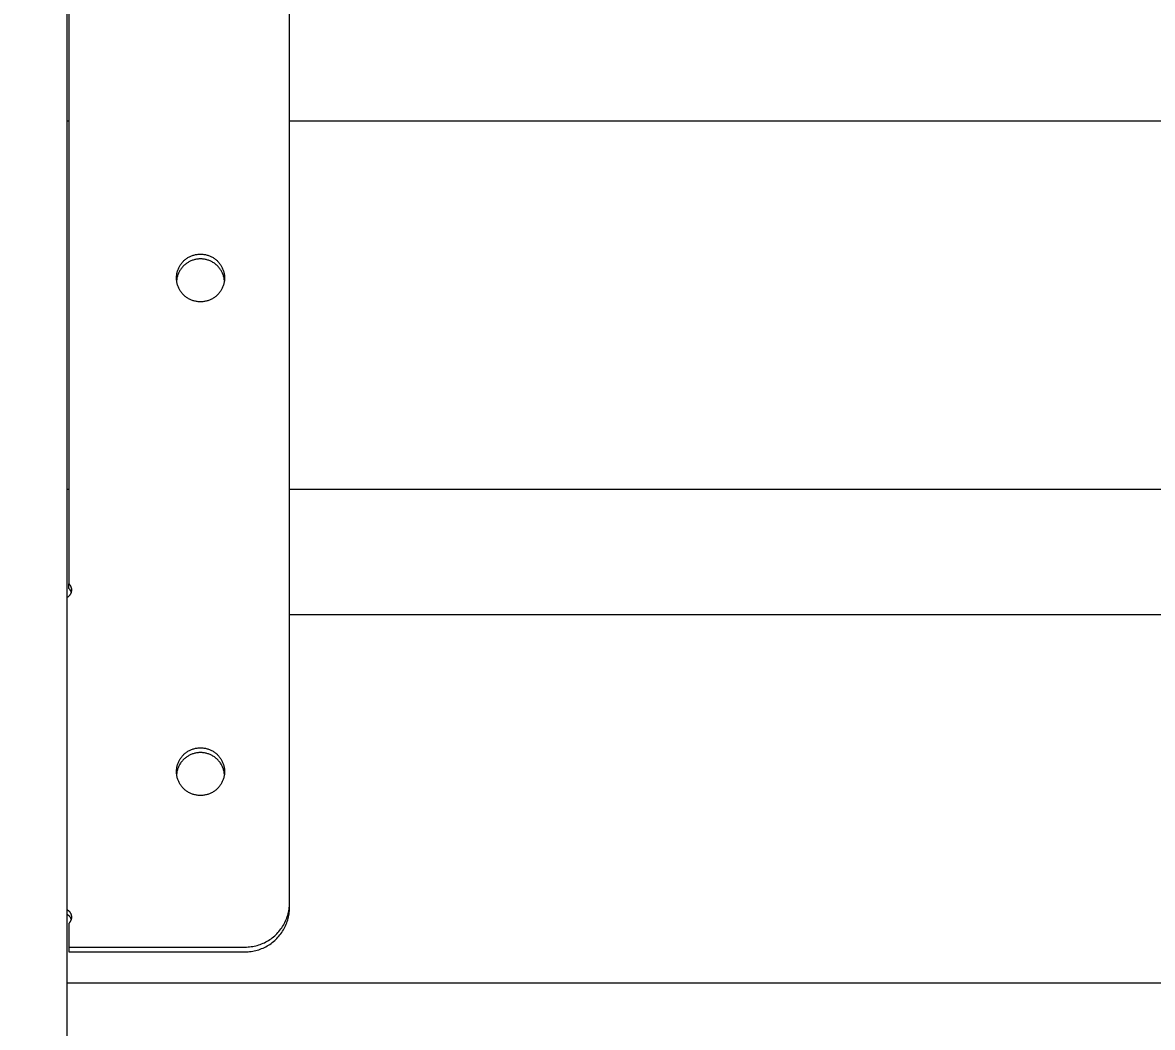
# Model space of a CAD drawing. Header units: inches. Extents: x -6 to 177, y -6 to 113.
# Drawn here: x 44.33 to 49.33, y 68.73 to 73.18 of the extents above; entities that cross this region are included whole.
import ezdxf

# ---------------------------------------------------------------- set-up
doc = ezdxf.new("R2010")
doc.units = ezdxf.units.IN
doc.layers.add('ZANO_R', color=7, linetype='Continuous', lineweight=0)
doc.layers.add('ZANO_W', color=1, linetype='Continuous', lineweight=0)
doc.styles.get("Standard").update_dxf_attribs({"font": 'arial.ttf'})
doc.dimstyles.new('amerykanie', dxfattribs={"dimtxt": 50, "dimasz": 50, "dimexe": 0.5, "dimexo": 0.5, "dimgap": 1, "dimtad": 1, "dimdec": 0, "dimzin": 0, "dimlunit": 5, "dimtxsty": 'Standard', "dimcen": 0.09, "dimclrd": 1, "dimclre": 1, "dimclrt": 1, "dimazin": 0, "dimtfac": 1, "dimtdec": 0, "dimtmove": 0, "dimatfit": 3, "dimfxl": 1, "dimtzin": 0, "dimarcsym": 1})

# ---------------------------------------------------------------- blocks, each defined once
blk = doc.blocks.new('*D360')
at = {"layer": 'ZANO_W', "color": 1, "lineweight": -2}
blk.add_line((85.0935, 70.6829), (84.9133, 72.026), dxfattribs=at)
blk.add_arc((85.5144, 67.5462), 4.0199, 111.9318, 165.7101, dxfattribs=at)
at = {"layer": 'ZANO_W', "color": 1}
for points in [[(84.0555, 71.1141), (83.9704, 71.4363), (84.9798, 71.5304)], [(81.4534, 68.5591), (81.7842, 68.5177), (81.4944, 67.5462)]]:
    blk.add_solid(points, dxfattribs=at)
at = {"layer": 'ZANO_W', "color": 1, "insert": (81.3724, 72.0367), "char_height": 1.625, "attachment_point": 5}
blk.add_mtext("82%%d21'", dxfattribs=at)

msp = doc.modelspace()

# ---------------------------------------------------------------- linework, layer by layer
at = {"layer": 'ZANO_R'}
for p, q in [((45.5063, 69.27949), (45.5063, 83.36189)), ((44.52196, 70.63128), (44.52196, 80.64249)), ((44.52983, 75.58914), (44.52983, 70.69272)), ((44.52196, 72.74238), (44.52983, 72.74238)), ((45.5063, 72.74238), (53.92871, 72.74238)), ((45.02511, 72.10645), (45.02725, 72.10942)), ((45.02725, 72.10942), (45.02949, 72.11231)), ((45.02949, 72.11231), (45.03183, 72.11512)), ((45.03183, 72.11512), (45.03427, 72.11785)), ((45.03427, 72.11785), (45.0368, 72.12049)), ((45.0368, 72.12049), (45.03942, 72.12304)), ((45.03942, 72.12304), (45.04213, 72.1255)), ((45.04213, 72.1255), (45.04492, 72.12787)), ((45.04492, 72.12787), (45.04779, 72.13014)), ((45.04779, 72.13014), (45.05074, 72.1323)), ((45.05133, 72.11152), (45.0484, 72.10939)), ((45.05074, 72.1323), (45.05376, 72.13436)), ((45.05433, 72.11355), (45.05133, 72.11152)), ((45.05376, 72.13436), (45.05686, 72.13632)), ((45.0574, 72.11547), (45.05433, 72.11355)), ((45.05686, 72.13632), (45.06001, 72.13816)), ((45.06053, 72.11729), (45.0574, 72.11547)), ((45.06001, 72.13816), (45.06323, 72.1399)), ((45.06372, 72.119), (45.06053, 72.11729)), ((45.06323, 72.1399), (45.06651, 72.14152)), ((45.06697, 72.1206), (45.06372, 72.119)), ((45.06651, 72.14152), (45.06984, 72.14303)), ((45.07027, 72.12209), (45.06697, 72.1206)), ((45.06984, 72.14303), (45.07323, 72.14442)), ((45.07362, 72.12346), (45.07027, 72.12209)), ((45.07323, 72.14442), (45.07666, 72.1457)), ((45.07702, 72.12472), (45.07362, 72.12346)), ((45.07666, 72.1457), (45.08013, 72.14685)), ((45.08046, 72.12587), (45.07702, 72.12472)), ((45.08013, 72.14685), (45.08364, 72.14788)), ((45.08393, 72.12689), (45.08046, 72.12587)), ((45.08364, 72.14788), (45.08718, 72.14879)), ((45.08744, 72.1278), (45.08393, 72.12689)), ((45.08718, 72.14879), (45.09075, 72.14958)), ((45.09097, 72.12858), (45.08744, 72.1278)), ((45.09075, 72.14958), (45.09435, 72.15024)), ((45.09453, 72.12924), (45.09097, 72.12858)), ((45.09435, 72.15024), (45.09797, 72.15078)), ((45.09812, 72.12979), (45.09453, 72.12924)), ((45.09797, 72.15078), (45.1016, 72.15119)), ((45.10171, 72.1302), (45.09812, 72.12979)), ((45.1016, 72.15119), (45.10525, 72.15148)), ((45.10532, 72.1305), (45.10171, 72.1302)), ((45.10525, 72.15148), (45.10891, 72.15163)), ((45.10894, 72.13067), (45.10532, 72.1305)), ((45.10891, 72.15163), (45.11256, 72.15166)), ((45.11256, 72.13072), (45.10894, 72.13067)), ((45.11256, 72.15166), (45.11622, 72.15163)), ((45.11618, 72.13067), (45.11256, 72.13072)), ((45.1198, 72.1305), (45.11618, 72.13067)), ((45.11622, 72.15163), (45.11988, 72.15148)), ((45.12341, 72.1302), (45.1198, 72.1305)), ((45.11988, 72.15148), (45.12352, 72.15119)), ((45.12701, 72.12979), (45.12341, 72.1302)), ((45.12352, 72.15119), (45.12716, 72.15078)), ((45.13059, 72.12924), (45.12701, 72.12979)), ((45.12716, 72.15078), (45.13078, 72.15024)), ((45.13415, 72.12858), (45.13059, 72.12924)), ((45.13078, 72.15024), (45.13437, 72.14958)), ((45.13769, 72.1278), (45.13415, 72.12858)), ((45.13437, 72.14958), (45.13795, 72.14879)), ((45.1412, 72.12689), (45.13769, 72.1278)), ((45.13795, 72.14879), (45.14149, 72.14788)), ((45.14467, 72.12587), (45.1412, 72.12689)), ((45.14149, 72.14788), (45.145, 72.14685)), ((45.14811, 72.12472), (45.14467, 72.12587)), ((45.145, 72.14685), (45.14847, 72.1457)), ((45.1515, 72.12346), (45.14811, 72.12472)), ((45.14847, 72.1457), (45.1519, 72.14442)), ((45.15485, 72.12209), (45.1515, 72.12346)), ((45.1519, 72.14442), (45.15528, 72.14303)), ((45.15816, 72.1206), (45.15485, 72.12209)), ((45.15528, 72.14303), (45.15862, 72.14152)), ((45.16141, 72.119), (45.15816, 72.1206)), ((45.15862, 72.14152), (45.16189, 72.1399)), ((45.1646, 72.11729), (45.16141, 72.119)), ((45.16189, 72.1399), (45.16511, 72.13816)), ((45.16773, 72.11547), (45.1646, 72.11729)), ((45.16511, 72.13816), (45.16827, 72.13632)), ((45.1708, 72.11355), (45.16773, 72.11547)), ((45.16827, 72.13632), (45.17136, 72.13436)), ((45.1738, 72.11152), (45.1708, 72.11355)), ((45.17136, 72.13436), (45.17438, 72.1323)), ((45.17673, 72.10939), (45.1738, 72.11152)), ((45.17438, 72.1323), (45.17733, 72.13014)), ((45.17733, 72.13014), (45.18021, 72.12787)), ((45.18021, 72.12787), (45.183, 72.1255)), ((45.183, 72.1255), (45.1857, 72.12304)), ((45.1857, 72.12304), (45.18832, 72.12049)), ((45.18832, 72.12049), (45.19085, 72.11785)), ((45.19085, 72.11785), (45.19329, 72.11512)), ((45.19329, 72.11512), (45.19563, 72.11231)), ((45.19563, 72.11231), (45.19787, 72.10942)), ((45.19787, 72.10942), (45.20001, 72.10645)), ((45.00703, 72.05907), (45.00754, 72.0627)), ((45.00754, 72.0627), (45.00817, 72.0663)), ((45.00817, 72.0663), (45.00893, 72.06988)), ((45.00893, 72.06988), (45.00981, 72.07343)), ((45.00981, 72.07343), (45.01081, 72.07695)), ((45.01081, 72.07695), (45.01193, 72.08043)), ((45.01241, 72.06049), (45.01124, 72.05706)), ((45.01193, 72.08043), (45.01318, 72.08387)), ((45.01369, 72.06388), (45.01241, 72.06049)), ((45.01318, 72.08387), (45.01454, 72.08726)), ((45.01508, 72.06722), (45.01369, 72.06388)), ((45.01454, 72.08726), (45.01602, 72.09061)), ((45.01659, 72.07051), (45.01508, 72.06722)), ((45.01602, 72.09061), (45.01762, 72.0939)), ((45.01821, 72.07375), (45.01659, 72.07051)), ((45.01762, 72.0939), (45.01933, 72.09713)), ((45.01994, 72.07694), (45.01821, 72.07375)), ((45.01933, 72.09713), (45.02115, 72.10031)), ((45.02177, 72.08006), (45.01994, 72.07694)), ((45.02115, 72.10031), (45.02308, 72.10341)), ((45.02372, 72.08311), (45.02177, 72.08006)), ((45.02308, 72.10341), (45.02511, 72.10645)), ((45.02576, 72.0861), (45.02372, 72.08311)), ((45.02791, 72.08902), (45.02576, 72.0861)), ((45.03016, 72.09186), (45.02791, 72.08902)), ((45.0325, 72.09463), (45.03016, 72.09186)), ((45.03493, 72.09731), (45.0325, 72.09463)), ((45.03746, 72.09991), (45.03493, 72.09731)), ((45.04007, 72.10241), (45.03746, 72.09991)), ((45.04276, 72.10483), (45.04007, 72.10241)), ((45.04554, 72.10716), (45.04276, 72.10483)), ((45.0484, 72.10939), (45.04554, 72.10716)), ((45.17958, 72.10716), (45.17673, 72.10939)), ((45.18236, 72.10483), (45.17958, 72.10716)), ((45.18506, 72.10241), (45.18236, 72.10483)), ((45.18767, 72.09991), (45.18506, 72.10241)), ((45.19019, 72.09731), (45.18767, 72.09991)), ((45.19263, 72.09463), (45.19019, 72.09731)), ((45.19497, 72.09186), (45.19263, 72.09463)), ((45.19722, 72.08902), (45.19497, 72.09186)), ((45.19936, 72.0861), (45.19722, 72.08902)), ((45.20141, 72.08311), (45.19936, 72.0861)), ((45.20001, 72.10645), (45.20205, 72.10341)), ((45.20335, 72.08006), (45.20141, 72.08311)), ((45.20205, 72.10341), (45.20398, 72.10031)), ((45.20519, 72.07694), (45.20335, 72.08006)), ((45.20398, 72.10031), (45.2058, 72.09713)), ((45.20692, 72.07375), (45.20519, 72.07694)), ((45.2058, 72.09713), (45.20751, 72.0939)), ((45.20854, 72.07051), (45.20692, 72.07375)), ((45.20751, 72.0939), (45.2091, 72.09061)), ((45.21005, 72.06722), (45.20854, 72.07051)), ((45.2091, 72.09061), (45.21058, 72.08726)), ((45.21144, 72.06388), (45.21005, 72.06722)), ((45.21058, 72.08726), (45.21195, 72.08387)), ((45.21272, 72.06049), (45.21144, 72.06388)), ((45.21195, 72.08387), (45.21319, 72.08043)), ((45.21388, 72.05706), (45.21272, 72.06049)), ((45.21319, 72.08043), (45.21432, 72.07695)), ((45.21432, 72.07695), (45.21532, 72.07343)), ((45.21532, 72.07343), (45.2162, 72.06988)), ((45.2162, 72.06988), (45.21696, 72.0663)), ((45.21696, 72.0663), (45.21759, 72.0627)), ((45.21759, 72.0627), (45.2181, 72.05907)), ((45.00627, 72.04813), (45.0064, 72.05178)), ((45.00627, 72.04447), (45.00627, 72.04813)), ((45.0064, 72.04081), (45.00627, 72.04447)), ((45.0064, 72.05178), (45.00665, 72.05543)), ((45.00665, 72.03717), (45.0064, 72.04081)), ((45.00665, 72.05543), (45.00703, 72.05907)), ((45.00703, 72.03353), (45.00665, 72.03717)), ((45.00722, 72.03942), (45.00678, 72.03583)), ((45.00754, 72.0299), (45.00703, 72.03353)), ((45.00778, 72.043), (45.00722, 72.03942)), ((45.00817, 72.0263), (45.00754, 72.0299)), ((45.00847, 72.04656), (45.00778, 72.043)), ((45.00893, 72.02272), (45.00817, 72.0263)), ((45.00927, 72.05009), (45.00847, 72.04656)), ((45.00981, 72.01917), (45.00893, 72.02272)), ((45.0102, 72.05359), (45.00927, 72.05009)), ((45.01081, 72.01565), (45.00981, 72.01917)), ((45.01124, 72.05706), (45.0102, 72.05359)), ((45.01193, 72.01217), (45.01081, 72.01565)), ((45.01318, 72.00873), (45.01193, 72.01217)), ((45.21319, 72.01217), (45.21195, 72.00873)), ((45.21432, 72.01565), (45.21319, 72.01217)), ((45.21493, 72.05359), (45.21388, 72.05706)), ((45.21532, 72.01917), (45.21432, 72.01565)), ((45.21585, 72.05009), (45.21493, 72.05359)), ((45.2162, 72.02272), (45.21532, 72.01917)), ((45.21666, 72.04656), (45.21585, 72.05009)), ((45.21696, 72.0263), (45.2162, 72.02272)), ((45.21734, 72.043), (45.21666, 72.04656)), ((45.21759, 72.0299), (45.21696, 72.0263)), ((45.21791, 72.03942), (45.21734, 72.043)), ((45.2181, 72.03353), (45.21759, 72.0299)), ((45.21835, 72.03583), (45.21791, 72.03942)), ((45.2181, 72.05907), (45.21848, 72.05543)), ((45.21848, 72.03717), (45.2181, 72.03353)), ((45.21848, 72.05543), (45.21873, 72.05178)), ((45.21873, 72.04081), (45.21848, 72.03717)), ((45.21873, 72.05178), (45.21886, 72.04813)), ((45.21886, 72.04447), (45.21873, 72.04081)), ((45.21886, 72.04813), (45.21886, 72.04447)), ((45.01454, 72.00534), (45.01318, 72.00873)), ((45.01602, 72.00199), (45.01454, 72.00534)), ((45.01762, 71.9987), (45.01602, 72.00199)), ((45.01933, 71.99547), (45.01762, 71.9987)), ((45.02115, 71.99229), (45.01933, 71.99547)), ((45.02308, 71.98919), (45.02115, 71.99229)), ((45.02511, 71.98615), (45.02308, 71.98919)), ((45.02725, 71.98318), (45.02511, 71.98615)), ((45.02949, 71.98029), (45.02725, 71.98318)), ((45.03183, 71.97748), (45.02949, 71.98029)), ((45.03427, 71.97475), (45.03183, 71.97748)), ((45.0368, 71.97211), (45.03427, 71.97475)), ((45.03942, 71.96955), (45.0368, 71.97211)), ((45.04213, 71.96709), (45.03942, 71.96955)), ((45.04492, 71.96473), (45.04213, 71.96709)), ((45.04779, 71.96246), (45.04492, 71.96473)), ((45.05074, 71.9603), (45.04779, 71.96246)), ((45.05376, 71.95824), (45.05074, 71.9603)), ((45.17438, 71.9603), (45.17136, 71.95824)), ((45.17733, 71.96246), (45.17438, 71.9603)), ((45.18021, 71.96473), (45.17733, 71.96246)), ((45.183, 71.96709), (45.18021, 71.96473)), ((45.1857, 71.96955), (45.183, 71.96709)), ((45.18832, 71.97211), (45.1857, 71.96955)), ((45.19085, 71.97475), (45.18832, 71.97211)), ((45.19329, 71.97748), (45.19085, 71.97475)), ((45.19563, 71.98029), (45.19329, 71.97748)), ((45.19787, 71.98318), (45.19563, 71.98029)), ((45.20001, 71.98615), (45.19787, 71.98318)), ((45.20205, 71.98919), (45.20001, 71.98615)), ((45.20398, 71.99229), (45.20205, 71.98919)), ((45.2058, 71.99547), (45.20398, 71.99229)), ((45.20751, 71.9987), (45.2058, 71.99547)), ((45.2091, 72.00199), (45.20751, 71.9987)), ((45.21058, 72.00534), (45.2091, 72.00199)), ((45.21195, 72.00873), (45.21058, 72.00534)), ((45.05686, 71.95628), (45.05376, 71.95824)), ((45.06001, 71.95444), (45.05686, 71.95628)), ((45.06323, 71.9527), (45.06001, 71.95444)), ((45.06651, 71.95108), (45.06323, 71.9527)), ((45.06984, 71.94957), (45.06651, 71.95108)), ((45.07323, 71.94818), (45.06984, 71.94957)), ((45.07666, 71.9469), (45.07323, 71.94818)), ((45.08013, 71.94575), (45.07666, 71.9469)), ((45.08364, 71.94471), (45.08013, 71.94575)), ((45.08718, 71.9438), (45.08364, 71.94471)), ((45.09075, 71.94302), (45.08718, 71.9438)), ((45.09435, 71.94236), (45.09075, 71.94302)), ((45.09797, 71.94182), (45.09435, 71.94236)), ((45.1016, 71.94141), (45.09797, 71.94182)), ((45.10525, 71.94112), (45.1016, 71.94141)), ((45.10891, 71.94097), (45.10525, 71.94112)), ((45.11256, 71.94093), (45.10891, 71.94097)), ((45.11622, 71.94097), (45.11256, 71.94093)), ((45.11988, 71.94112), (45.11622, 71.94097)), ((45.12352, 71.94141), (45.11988, 71.94112)), ((45.12716, 71.94182), (45.12352, 71.94141)), ((45.13078, 71.94236), (45.12716, 71.94182)), ((45.13437, 71.94302), (45.13078, 71.94236)), ((45.13795, 71.9438), (45.13437, 71.94302)), ((45.14149, 71.94471), (45.13795, 71.9438)), ((45.145, 71.94575), (45.14149, 71.94471)), ((45.14847, 71.9469), (45.145, 71.94575)), ((45.1519, 71.94818), (45.14847, 71.9469)), ((45.15528, 71.94957), (45.1519, 71.94818)), ((45.15862, 71.95108), (45.15528, 71.94957)), ((45.16189, 71.9527), (45.15862, 71.95108)), ((45.16511, 71.95444), (45.16189, 71.9527)), ((45.16827, 71.95628), (45.16511, 71.95444)), ((45.17136, 71.95824), (45.16827, 71.95628)), ((44.52983, 71.10936), (44.52196, 71.10936)), ((53.92871, 71.10936), (45.5063, 71.10936)), ((44.52983, 70.69272), (44.53077, 70.69175)), ((44.52983, 70.67177), (44.52983, 70.69272)), ((44.52983, 70.67177), (44.53077, 70.67081)), ((44.53077, 70.69175), (44.53168, 70.69076)), ((44.53077, 70.67081), (44.53167, 70.66982)), ((44.53167, 70.66982), (44.53254, 70.6688)), ((44.53168, 70.69076), (44.53255, 70.68973)), ((44.53254, 70.6688), (44.53337, 70.66775)), ((44.53255, 70.68973), (44.53339, 70.68868)), ((44.53337, 70.66775), (44.53416, 70.66668)), ((44.53339, 70.68868), (44.53418, 70.68759)), ((44.53416, 70.66668), (44.53492, 70.66557)), ((44.53418, 70.68759), (44.53494, 70.68648)), ((44.53492, 70.66557), (44.53564, 70.66444)), ((44.53494, 70.68648), (44.53567, 70.68535)), ((44.53564, 70.66444), (44.53632, 70.66329)), ((44.53567, 70.68535), (44.53635, 70.68418)), ((44.53632, 70.66329), (44.53696, 70.66211)), ((44.53635, 70.68418), (44.53699, 70.683)), ((44.53696, 70.66211), (44.53756, 70.66091)), ((44.53699, 70.683), (44.53759, 70.6818)), ((44.53756, 70.66091), (44.53812, 70.65969)), ((44.53759, 70.6818), (44.53815, 70.68057)), ((44.53812, 70.65969), (44.53863, 70.65846)), ((44.53815, 70.68057), (44.53866, 70.67933)), ((44.53866, 70.67933), (44.53913, 70.67806)), ((44.53913, 70.67806), (44.53956, 70.67679)), ((44.53956, 70.67679), (44.53994, 70.6755)), ((44.53994, 70.6755), (44.54028, 70.67419)), ((44.54028, 70.67419), (44.54057, 70.67288)), ((44.54057, 70.67288), (44.54082, 70.67156)), ((44.54095, 70.65949), (44.54073, 70.65816)), ((44.54082, 70.67156), (44.54102, 70.67022)), ((44.54112, 70.66082), (44.54095, 70.65949)), ((44.54102, 70.67022), (44.54117, 70.66889)), ((44.54124, 70.66216), (44.54112, 70.66082)), ((44.54117, 70.66889), (44.54128, 70.66754)), ((44.54132, 70.66351), (44.54124, 70.66216)), ((44.54128, 70.66754), (44.54134, 70.6662)), ((44.54136, 70.66485), (44.54132, 70.66351)), ((44.54134, 70.6662), (44.54136, 70.66485)), ((44.52311, 70.63218), (44.52196, 70.63149)), ((44.52196, 70.51786), (44.52196, 70.63128)), ((44.52424, 70.63292), (44.52311, 70.63218)), ((44.52534, 70.63369), (44.52424, 70.63292)), ((44.52642, 70.6345), (44.52534, 70.63369)), ((44.52746, 70.63534), (44.52642, 70.6345)), ((44.52848, 70.63623), (44.52746, 70.63534)), ((44.52947, 70.63714), (44.52848, 70.63623)), ((44.53042, 70.63809), (44.52947, 70.63714)), ((44.53134, 70.63908), (44.53042, 70.63809)), ((44.53222, 70.64009), (44.53134, 70.63908)), ((44.53307, 70.64114), (44.53222, 70.64009)), ((44.53389, 70.64221), (44.53307, 70.64114)), ((44.53466, 70.64331), (44.53389, 70.64221)), ((44.5354, 70.64444), (44.53466, 70.64331)), ((44.53609, 70.64559), (44.5354, 70.64444)), ((44.53675, 70.64677), (44.53609, 70.64559)), ((44.53737, 70.64796), (44.53675, 70.64677)), ((44.53794, 70.64918), (44.53737, 70.64796)), ((44.53847, 70.65042), (44.53794, 70.64918)), ((44.53896, 70.65167), (44.53847, 70.65042)), ((44.53863, 70.65846), (44.5391, 70.6572)), ((44.5394, 70.65294), (44.53896, 70.65167)), ((44.5391, 70.6572), (44.53953, 70.65593)), ((44.5398, 70.65423), (44.5394, 70.65294)), ((44.53953, 70.65593), (44.53992, 70.65465)), ((44.54016, 70.65553), (44.5398, 70.65423)), ((44.54047, 70.65684), (44.54016, 70.65553)), ((44.54073, 70.65816), (44.54047, 70.65684)), ((44.52196, 69.91389), (44.52196, 70.51786)), ((45.5063, 70.55703), (53.92871, 70.55703)), ((45.07323, 69.95907), (45.07666, 69.96035)), ((45.07666, 69.96035), (45.08013, 69.9615)), ((45.08013, 69.9615), (45.08364, 69.96253)), ((45.08364, 69.96253), (45.08718, 69.96344)), ((45.08718, 69.96344), (45.09075, 69.96423)), ((45.09075, 69.96423), (45.09435, 69.96489)), ((45.09435, 69.96489), (45.09797, 69.96543)), ((45.09797, 69.96543), (45.1016, 69.96584)), ((45.1016, 69.96584), (45.10525, 69.96613)), ((45.10525, 69.96613), (45.10891, 69.96628)), ((45.10891, 69.96628), (45.11256, 69.96631)), ((45.11256, 69.96631), (45.11622, 69.96628)), ((45.11622, 69.96628), (45.11988, 69.96613)), ((45.11988, 69.96613), (45.12352, 69.96584)), ((45.12352, 69.96584), (45.12716, 69.96543)), ((45.12716, 69.96543), (45.13078, 69.96489)), ((45.13078, 69.96489), (45.13437, 69.96423)), ((45.13437, 69.96423), (45.13795, 69.96344)), ((45.13795, 69.96344), (45.14149, 69.96253)), ((45.14149, 69.96253), (45.145, 69.9615)), ((45.145, 69.9615), (45.14847, 69.96035)), ((45.14847, 69.96035), (45.1519, 69.95907)), ((44.52196, 69.81165), (44.52196, 69.91389)), ((45.01762, 69.90855), (45.01933, 69.91178)), ((45.01933, 69.91178), (45.02115, 69.91496)), ((45.02115, 69.91496), (45.02308, 69.91806)), ((45.02308, 69.91806), (45.02511, 69.9211)), ((45.02511, 69.9211), (45.02725, 69.92407)), ((45.02725, 69.92407), (45.02949, 69.92696)), ((45.02949, 69.92696), (45.03183, 69.92977)), ((45.0325, 69.90928), (45.03016, 69.90651)), ((45.03183, 69.92977), (45.03427, 69.9325)), ((45.03493, 69.91196), (45.0325, 69.90928)), ((45.03427, 69.9325), (45.0368, 69.93514)), ((45.03746, 69.91455), (45.03493, 69.91196)), ((45.0368, 69.93514), (45.03942, 69.93769)), ((45.04007, 69.91706), (45.03746, 69.91455)), ((45.03942, 69.93769), (45.04213, 69.94015)), ((45.04276, 69.91948), (45.04007, 69.91706)), ((45.04213, 69.94015), (45.04492, 69.94252)), ((45.04554, 69.92181), (45.04276, 69.91948)), ((45.04492, 69.94252), (45.04779, 69.94478)), ((45.0484, 69.92404), (45.04554, 69.92181)), ((45.04779, 69.94478), (45.05074, 69.94695)), ((45.05133, 69.92617), (45.0484, 69.92404)), ((45.05074, 69.94695), (45.05376, 69.94901)), ((45.05433, 69.9282), (45.05133, 69.92617)), ((45.05376, 69.94901), (45.05686, 69.95097)), ((45.0574, 69.93012), (45.05433, 69.9282)), ((45.05686, 69.95097), (45.06001, 69.95281)), ((45.06053, 69.93194), (45.0574, 69.93012)), ((45.06001, 69.95281), (45.06323, 69.95455)), ((45.06372, 69.93365), (45.06053, 69.93194)), ((45.06323, 69.95455), (45.06651, 69.95617)), ((45.06697, 69.93525), (45.06372, 69.93365)), ((45.06651, 69.95617), (45.06984, 69.95768)), ((45.07027, 69.93674), (45.06697, 69.93525)), ((45.06984, 69.95768), (45.07323, 69.95907)), ((45.07362, 69.93811), (45.07027, 69.93674)), ((45.07702, 69.93937), (45.07362, 69.93811)), ((45.08046, 69.94052), (45.07702, 69.93937)), ((45.08393, 69.94154), (45.08046, 69.94052)), ((45.08744, 69.94245), (45.08393, 69.94154)), ((45.09097, 69.94323), (45.08744, 69.94245)), ((45.09453, 69.94389), (45.09097, 69.94323)), ((45.09812, 69.94444), (45.09453, 69.94389)), ((45.10171, 69.94485), (45.09812, 69.94444)), ((45.10532, 69.94515), (45.10171, 69.94485)), ((45.10894, 69.94532), (45.10532, 69.94515)), ((45.11256, 69.94537), (45.10894, 69.94532)), ((45.11618, 69.94532), (45.11256, 69.94537)), ((45.1198, 69.94515), (45.11618, 69.94532)), ((45.12341, 69.94485), (45.1198, 69.94515)), ((45.12701, 69.94444), (45.12341, 69.94485)), ((45.13059, 69.94389), (45.12701, 69.94444)), ((45.13415, 69.94323), (45.13059, 69.94389)), ((45.13769, 69.94245), (45.13415, 69.94323)), ((45.1412, 69.94154), (45.13769, 69.94245)), ((45.14467, 69.94052), (45.1412, 69.94154)), ((45.14811, 69.93937), (45.14467, 69.94052)), ((45.1515, 69.93811), (45.14811, 69.93937)), ((45.15485, 69.93674), (45.1515, 69.93811)), ((45.1519, 69.95907), (45.15528, 69.95768)), ((45.15816, 69.93525), (45.15485, 69.93674)), ((45.15528, 69.95768), (45.15862, 69.95617)), ((45.16141, 69.93365), (45.15816, 69.93525)), ((45.15862, 69.95617), (45.16189, 69.95455)), ((45.1646, 69.93194), (45.16141, 69.93365)), ((45.16189, 69.95455), (45.16511, 69.95281)), ((45.16773, 69.93012), (45.1646, 69.93194)), ((45.16511, 69.95281), (45.16827, 69.95097)), ((45.1708, 69.9282), (45.16773, 69.93012)), ((45.16827, 69.95097), (45.17136, 69.94901)), ((45.1738, 69.92617), (45.1708, 69.9282)), ((45.17136, 69.94901), (45.17438, 69.94695)), ((45.17673, 69.92404), (45.1738, 69.92617)), ((45.17438, 69.94695), (45.17733, 69.94478)), ((45.17958, 69.92181), (45.17673, 69.92404)), ((45.17733, 69.94478), (45.18021, 69.94252)), ((45.18236, 69.91948), (45.17958, 69.92181)), ((45.18021, 69.94252), (45.183, 69.94015)), ((45.18506, 69.91706), (45.18236, 69.91948)), ((45.183, 69.94015), (45.1857, 69.93769)), ((45.18767, 69.91455), (45.18506, 69.91706)), ((45.1857, 69.93769), (45.18832, 69.93514)), ((45.19019, 69.91196), (45.18767, 69.91455)), ((45.18832, 69.93514), (45.19085, 69.9325)), ((45.19263, 69.90928), (45.19019, 69.91196)), ((45.19085, 69.9325), (45.19329, 69.92977)), ((45.19497, 69.90651), (45.19263, 69.90928)), ((45.19329, 69.92977), (45.19563, 69.92696)), ((45.19563, 69.92696), (45.19787, 69.92407)), ((45.19787, 69.92407), (45.20001, 69.9211)), ((45.20001, 69.9211), (45.20205, 69.91806)), ((45.20205, 69.91806), (45.20398, 69.91496)), ((45.20398, 69.91496), (45.2058, 69.91178)), ((45.2058, 69.91178), (45.20751, 69.90855)), ((45.00627, 69.86278), (45.0064, 69.86643)), ((45.00627, 69.85912), (45.00627, 69.86278)), ((45.0064, 69.85546), (45.00627, 69.85912)), ((45.0064, 69.86643), (45.00665, 69.87008)), ((45.00665, 69.87008), (45.00703, 69.87372)), ((45.00703, 69.87372), (45.00754, 69.87734)), ((45.00754, 69.87734), (45.00817, 69.88095)), ((45.00847, 69.86121), (45.00778, 69.85765)), ((45.00817, 69.88095), (45.00893, 69.88453)), ((45.00927, 69.86474), (45.00847, 69.86121)), ((45.00893, 69.88453), (45.00981, 69.88808)), ((45.0102, 69.86824), (45.00927, 69.86474)), ((45.00981, 69.88808), (45.01081, 69.8916)), ((45.01124, 69.87171), (45.0102, 69.86824)), ((45.01081, 69.8916), (45.01193, 69.89508)), ((45.01241, 69.87514), (45.01124, 69.87171)), ((45.01193, 69.89508), (45.01318, 69.89852)), ((45.01369, 69.87853), (45.01241, 69.87514)), ((45.01318, 69.89852), (45.01454, 69.90191)), ((45.01508, 69.88187), (45.01369, 69.87853)), ((45.01454, 69.90191), (45.01602, 69.90526)), ((45.01659, 69.88516), (45.01508, 69.88187)), ((45.01602, 69.90526), (45.01762, 69.90855)), ((45.01821, 69.8884), (45.01659, 69.88516)), ((45.01994, 69.89159), (45.01821, 69.8884)), ((45.02177, 69.89471), (45.01994, 69.89159)), ((45.02372, 69.89776), (45.02177, 69.89471)), ((45.02576, 69.90075), (45.02372, 69.89776)), ((45.02791, 69.90367), (45.02576, 69.90075)), ((45.03016, 69.90651), (45.02791, 69.90367)), ((45.19722, 69.90367), (45.19497, 69.90651)), ((45.19936, 69.90075), (45.19722, 69.90367)), ((45.20141, 69.89776), (45.19936, 69.90075)), ((45.20335, 69.89471), (45.20141, 69.89776)), ((45.20519, 69.89159), (45.20335, 69.89471)), ((45.20692, 69.8884), (45.20519, 69.89159)), ((45.20854, 69.88516), (45.20692, 69.8884)), ((45.20751, 69.90855), (45.2091, 69.90526)), ((45.21005, 69.88187), (45.20854, 69.88516)), ((45.2091, 69.90526), (45.21058, 69.90191)), ((45.21144, 69.87853), (45.21005, 69.88187)), ((45.21058, 69.90191), (45.21195, 69.89852)), ((45.21272, 69.87514), (45.21144, 69.87853)), ((45.21195, 69.89852), (45.21319, 69.89508)), ((45.21388, 69.87171), (45.21272, 69.87514)), ((45.21319, 69.89508), (45.21432, 69.8916)), ((45.21493, 69.86824), (45.21388, 69.87171)), ((45.21432, 69.8916), (45.21532, 69.88808)), ((45.21585, 69.86474), (45.21493, 69.86824)), ((45.21532, 69.88808), (45.2162, 69.88453)), ((45.21666, 69.86121), (45.21585, 69.86474)), ((45.2162, 69.88453), (45.21696, 69.88095)), ((45.21734, 69.85765), (45.21666, 69.86121)), ((45.21696, 69.88095), (45.21759, 69.87734)), ((45.21759, 69.87734), (45.2181, 69.87372)), ((45.2181, 69.87372), (45.21848, 69.87008)), ((45.21848, 69.87008), (45.21873, 69.86643)), ((45.21873, 69.86643), (45.21886, 69.86278)), ((45.21886, 69.85912), (45.21873, 69.85546)), ((45.21886, 69.86278), (45.21886, 69.85912)), ((44.52196, 67.93992), (44.52196, 69.81165)), ((45.00665, 69.85181), (45.0064, 69.85546)), ((45.00703, 69.84818), (45.00665, 69.85181)), ((45.00722, 69.85407), (45.00678, 69.85048)), ((45.00754, 69.84455), (45.00703, 69.84818)), ((45.00778, 69.85765), (45.00722, 69.85407)), ((45.00817, 69.84095), (45.00754, 69.84455)), ((45.00893, 69.83737), (45.00817, 69.84095)), ((45.00981, 69.83382), (45.00893, 69.83737)), ((45.01081, 69.8303), (45.00981, 69.83382)), ((45.01193, 69.82682), (45.01081, 69.8303)), ((45.01318, 69.82338), (45.01193, 69.82682)), ((45.01454, 69.81999), (45.01318, 69.82338)), ((45.01602, 69.81664), (45.01454, 69.81999)), ((45.01762, 69.81335), (45.01602, 69.81664)), ((45.01933, 69.81012), (45.01762, 69.81335)), ((45.02115, 69.80694), (45.01933, 69.81012)), ((45.2058, 69.81012), (45.20398, 69.80694)), ((45.20751, 69.81335), (45.2058, 69.81012)), ((45.2091, 69.81664), (45.20751, 69.81335)), ((45.21058, 69.81999), (45.2091, 69.81664)), ((45.21195, 69.82338), (45.21058, 69.81999)), ((45.21319, 69.82682), (45.21195, 69.82338)), ((45.21432, 69.8303), (45.21319, 69.82682)), ((45.21532, 69.83382), (45.21432, 69.8303)), ((45.2162, 69.83737), (45.21532, 69.83382)), ((45.21696, 69.84095), (45.2162, 69.83737)), ((45.21759, 69.84455), (45.21696, 69.84095)), ((45.21791, 69.85407), (45.21734, 69.85765)), ((45.2181, 69.84818), (45.21759, 69.84455)), ((45.21835, 69.85048), (45.21791, 69.85407)), ((45.21848, 69.85181), (45.2181, 69.84818)), ((45.21873, 69.85546), (45.21848, 69.85181)), ((45.02308, 69.80383), (45.02115, 69.80694)), ((45.02511, 69.80079), (45.02308, 69.80383)), ((45.02725, 69.79783), (45.02511, 69.80079)), ((45.02949, 69.79494), (45.02725, 69.79783)), ((45.03183, 69.79213), (45.02949, 69.79494)), ((45.03427, 69.7894), (45.03183, 69.79213)), ((45.0368, 69.78676), (45.03427, 69.7894)), ((45.03942, 69.7842), (45.0368, 69.78676)), ((45.04213, 69.78174), (45.03942, 69.7842)), ((45.04492, 69.77938), (45.04213, 69.78174)), ((45.04779, 69.77711), (45.04492, 69.77938)), ((45.05074, 69.77495), (45.04779, 69.77711)), ((45.05376, 69.77289), (45.05074, 69.77495)), ((45.05686, 69.77093), (45.05376, 69.77289)), ((45.06001, 69.76908), (45.05686, 69.77093)), ((45.06323, 69.76735), (45.06001, 69.76908)), ((45.06651, 69.76572), (45.06323, 69.76735)), ((45.06984, 69.76422), (45.06651, 69.76572)), ((45.07323, 69.76282), (45.06984, 69.76422)), ((45.07666, 69.76155), (45.07323, 69.76282)), ((45.08013, 69.7604), (45.07666, 69.76155)), ((45.08364, 69.75936), (45.08013, 69.7604)), ((45.08718, 69.75845), (45.08364, 69.75936)), ((45.14149, 69.75936), (45.13795, 69.75845)), ((45.145, 69.7604), (45.14149, 69.75936)), ((45.14847, 69.76155), (45.145, 69.7604)), ((45.1519, 69.76282), (45.14847, 69.76155)), ((45.15528, 69.76422), (45.1519, 69.76282)), ((45.15862, 69.76572), (45.15528, 69.76422)), ((45.16189, 69.76735), (45.15862, 69.76572)), ((45.16511, 69.76908), (45.16189, 69.76735)), ((45.16827, 69.77093), (45.16511, 69.76908)), ((45.17136, 69.77289), (45.16827, 69.77093)), ((45.17438, 69.77495), (45.17136, 69.77289)), ((45.17733, 69.77711), (45.17438, 69.77495)), ((45.18021, 69.77938), (45.17733, 69.77711)), ((45.183, 69.78174), (45.18021, 69.77938)), ((45.1857, 69.7842), (45.183, 69.78174)), ((45.18832, 69.78676), (45.1857, 69.7842)), ((45.19085, 69.7894), (45.18832, 69.78676)), ((45.19329, 69.79213), (45.19085, 69.7894)), ((45.19563, 69.79494), (45.19329, 69.79213)), ((45.19787, 69.79783), (45.19563, 69.79494)), ((45.20001, 69.80079), (45.19787, 69.79783)), ((45.20205, 69.80383), (45.20001, 69.80079)), ((45.20398, 69.80694), (45.20205, 69.80383)), ((45.09075, 69.75767), (45.08718, 69.75845)), ((45.09435, 69.757), (45.09075, 69.75767)), ((45.09797, 69.75647), (45.09435, 69.757)), ((45.1016, 69.75606), (45.09797, 69.75647)), ((45.10525, 69.75577), (45.1016, 69.75606)), ((45.10891, 69.75561), (45.10525, 69.75577)), ((45.11256, 69.75558), (45.10891, 69.75561)), ((45.11622, 69.75561), (45.11256, 69.75558)), ((45.11988, 69.75577), (45.11622, 69.75561)), ((45.12352, 69.75606), (45.11988, 69.75577)), ((45.12716, 69.75647), (45.12352, 69.75606)), ((45.13078, 69.757), (45.12716, 69.75647)), ((45.13437, 69.75767), (45.13078, 69.757)), ((45.13795, 69.75845), (45.13437, 69.75767)), ((45.50514, 69.25901), (45.50576, 69.26582)), ((45.50576, 69.26582), (45.50615, 69.27265)), ((45.50615, 69.27265), (45.5063, 69.27949)), ((45.5063, 69.25855), (45.5063, 69.27516)), ((44.52196, 69.25041), (44.52311, 69.24971)), ((44.52196, 69.22946), (44.52307, 69.22879)), ((44.52307, 69.22879), (44.52417, 69.22808)), ((44.52311, 69.24971), (44.52424, 69.24898)), ((44.52417, 69.22808), (44.52524, 69.22733)), ((44.52424, 69.24898), (44.52534, 69.24821)), ((44.52524, 69.22733), (44.52628, 69.22654)), ((44.52534, 69.24821), (44.52642, 69.2474)), ((44.52628, 69.22654), (44.5273, 69.22573)), ((44.52642, 69.2474), (44.52747, 69.24655)), ((44.5273, 69.22573), (44.52829, 69.22487)), ((44.52747, 69.24655), (44.52848, 69.24567)), ((44.52829, 69.22487), (44.52925, 69.22399)), ((44.52848, 69.24567), (44.52947, 69.24475)), ((44.52925, 69.22399), (44.53019, 69.22307)), ((44.52947, 69.24475), (44.53042, 69.2438)), ((44.53019, 69.22307), (44.53109, 69.22213)), ((44.53042, 69.2438), (44.53134, 69.24282)), ((44.53109, 69.22213), (44.53195, 69.22115)), ((44.53134, 69.24282), (44.53223, 69.24181)), ((44.53195, 69.22115), (44.53279, 69.22014)), ((44.53223, 69.24181), (44.53308, 69.24076)), ((44.53279, 69.22014), (44.53359, 69.21911)), ((44.53308, 69.24076), (44.53389, 69.23969)), ((44.53359, 69.21911), (44.53435, 69.21805)), ((44.53389, 69.23969), (44.53466, 69.23859)), ((44.53435, 69.21805), (44.53508, 69.21697)), ((44.53466, 69.23859), (44.5354, 69.23746)), ((44.53508, 69.21697), (44.53578, 69.21586)), ((44.5354, 69.23746), (44.5361, 69.23631)), ((44.53578, 69.21586), (44.53643, 69.21473)), ((44.5361, 69.23631), (44.53675, 69.23513)), ((44.53643, 69.21473), (44.53705, 69.21358)), ((44.53675, 69.23513), (44.53737, 69.23393)), ((44.53705, 69.21358), (44.53763, 69.21241)), ((44.53737, 69.23393), (44.53794, 69.23272)), ((44.53763, 69.21241), (44.53817, 69.21122)), ((44.53794, 69.23272), (44.53847, 69.23148)), ((44.53817, 69.21122), (44.53867, 69.21001)), ((44.53847, 69.23148), (44.53896, 69.23022)), ((44.53867, 69.21001), (44.53913, 69.20879)), ((44.53896, 69.23022), (44.53941, 69.22895)), ((44.53941, 69.22895), (44.53981, 69.22767)), ((44.53981, 69.22767), (44.54016, 69.22637)), ((44.54016, 69.22637), (44.54047, 69.22506)), ((44.54057, 69.20902), (44.54028, 69.2077)), ((44.54047, 69.22506), (44.54073, 69.22374)), ((44.54082, 69.21034), (44.54057, 69.20902)), ((44.54073, 69.22374), (44.54095, 69.22241)), ((44.54102, 69.21167), (44.54082, 69.21034)), ((44.54095, 69.22241), (44.54112, 69.22107)), ((44.54118, 69.21301), (44.54102, 69.21167)), ((44.54112, 69.22107), (44.54125, 69.21973)), ((44.54128, 69.21435), (44.54118, 69.21301)), ((44.54125, 69.21973), (44.54133, 69.21839)), ((44.54135, 69.2157), (44.54128, 69.21435)), ((44.54133, 69.21839), (44.54136, 69.21704)), ((44.54136, 69.21704), (44.54135, 69.2157)), ((45.4917, 69.20613), (45.49418, 69.21251)), ((45.49418, 69.21251), (45.49644, 69.21897)), ((45.49644, 69.21897), (45.49847, 69.2255)), ((45.49847, 69.2255), (45.50027, 69.2321)), ((45.49847, 69.20456), (45.50027, 69.21116)), ((45.50027, 69.2321), (45.50184, 69.23876)), ((45.50027, 69.21116), (45.50184, 69.21782)), ((45.50184, 69.23876), (45.50317, 69.24547)), ((45.50184, 69.21782), (45.50317, 69.22452)), ((45.50317, 69.24547), (45.50427, 69.25222)), ((45.50317, 69.22452), (45.50427, 69.23128)), ((45.50427, 69.25222), (45.50514, 69.25901)), ((45.50427, 69.23128), (45.50514, 69.23806)), ((45.50514, 69.23806), (45.50576, 69.24488)), ((45.50576, 69.24488), (45.50615, 69.25171)), ((45.50615, 69.25171), (45.5063, 69.25855)), ((44.53077, 69.19014), (44.52983, 69.18918)), ((44.52983, 69.18918), (44.52983, 69.08437)), ((44.53168, 69.19114), (44.53077, 69.19014)), ((44.53255, 69.19216), (44.53168, 69.19114)), ((44.53339, 69.19322), (44.53255, 69.19216)), ((44.53419, 69.1943), (44.53339, 69.19322)), ((44.53495, 69.19541), (44.53419, 69.1943)), ((44.53567, 69.19655), (44.53495, 69.19541)), ((44.53635, 69.19771), (44.53567, 69.19655)), ((44.53699, 69.1989), (44.53635, 69.19771)), ((44.53759, 69.2001), (44.53699, 69.1989)), ((44.53815, 69.20133), (44.53759, 69.2001)), ((44.53866, 69.20257), (44.53815, 69.20133)), ((44.53913, 69.20383), (44.53866, 69.20257)), ((44.53913, 69.20879), (44.53954, 69.20755)), ((44.53956, 69.20511), (44.53913, 69.20383)), ((44.53954, 69.20755), (44.53992, 69.2063)), ((44.53994, 69.2064), (44.53956, 69.20511)), ((44.54028, 69.2077), (44.53994, 69.2064)), ((45.45988, 69.15371), (45.46421, 69.15901)), ((45.46421, 69.15901), (45.46835, 69.16445)), ((45.46835, 69.16445), (45.4723, 69.17004)), ((45.4723, 69.17004), (45.47606, 69.17576)), ((45.47606, 69.17576), (45.4796, 69.18161)), ((45.47606, 69.15482), (45.4796, 69.16067)), ((45.4796, 69.18161), (45.48295, 69.18758)), ((45.4796, 69.16067), (45.48295, 69.16663)), ((45.48295, 69.18758), (45.48608, 69.19366)), ((45.48295, 69.16663), (45.48608, 69.17272)), ((45.48608, 69.19366), (45.489, 69.19985)), ((45.48608, 69.17272), (45.489, 69.1789)), ((45.489, 69.19985), (45.4917, 69.20613)), ((45.489, 69.1789), (45.4917, 69.18519)), ((45.4917, 69.18519), (45.49418, 69.19156)), ((45.49418, 69.19156), (45.49644, 69.19802)), ((45.49644, 69.19802), (45.49847, 69.20456)), ((45.40155, 69.1069), (45.40755, 69.11019)), ((45.40755, 69.11019), (45.41343, 69.11369)), ((45.41343, 69.11369), (45.41918, 69.11739)), ((45.41918, 69.11739), (45.4248, 69.12129)), ((45.4248, 69.12129), (45.43028, 69.12538)), ((45.43028, 69.12538), (45.43562, 69.12966)), ((45.43562, 69.12966), (45.4408, 69.13413)), ((45.43562, 69.10872), (45.4408, 69.11318)), ((45.4408, 69.13413), (45.44583, 69.13877)), ((45.4408, 69.11318), (45.44583, 69.11783)), ((45.44583, 69.13877), (45.45068, 69.14359)), ((45.44583, 69.11783), (45.45068, 69.12264)), ((45.45068, 69.14359), (45.45537, 69.14857)), ((45.45068, 69.12264), (45.45537, 69.12762)), ((45.45537, 69.14857), (45.45988, 69.15371)), ((45.45537, 69.12762), (45.45988, 69.13277)), ((45.45988, 69.13277), (45.46421, 69.13807)), ((45.46421, 69.13807), (45.46835, 69.14351)), ((45.46835, 69.14351), (45.4723, 69.1491)), ((45.4723, 69.1491), (45.47606, 69.15482)), ((44.52983, 69.08437), (44.52983, 69.06342)), ((44.52983, 69.08437), (45.30943, 69.08437)), ((44.52983, 69.06342), (45.30943, 69.06342)), ((45.30943, 69.08437), (45.31627, 69.08446)), ((45.30943, 69.06342), (45.31627, 69.06351)), ((45.31627, 69.08446), (45.32311, 69.08479)), ((45.31627, 69.06351), (45.32311, 69.06384)), ((45.32311, 69.08479), (45.32992, 69.08535)), ((45.32311, 69.06384), (45.32992, 69.06441)), ((45.32992, 69.08535), (45.33672, 69.08615)), ((45.32992, 69.06441), (45.33672, 69.06521)), ((45.33672, 69.08615), (45.34348, 69.0872)), ((45.33672, 69.06521), (45.34348, 69.06625)), ((45.34348, 69.0872), (45.3502, 69.08847)), ((45.34348, 69.06625), (45.3502, 69.06753)), ((45.3502, 69.08847), (45.35687, 69.08998)), ((45.3502, 69.06753), (45.35687, 69.06904)), ((45.35687, 69.08998), (45.36349, 69.09172)), ((45.35687, 69.06904), (45.36349, 69.07078)), ((45.36349, 69.09172), (45.37004, 69.09369)), ((45.36349, 69.07078), (45.37004, 69.07275)), ((45.37004, 69.09369), (45.37652, 69.09589)), ((45.37004, 69.07275), (45.37652, 69.07495)), ((45.37652, 69.09589), (45.38292, 69.09831)), ((45.37652, 69.07495), (45.38292, 69.07737)), ((45.38292, 69.09831), (45.38923, 69.10096)), ((45.38292, 69.07737), (45.38923, 69.08001)), ((45.38923, 69.10096), (45.39544, 69.10382)), ((45.38923, 69.08001), (45.39544, 69.08288)), ((45.39544, 69.10382), (45.40155, 69.1069)), ((45.39544, 69.08288), (45.40155, 69.08596)), ((45.40155, 69.08596), (45.40755, 69.08925)), ((45.40755, 69.08925), (45.41343, 69.09274)), ((45.41343, 69.09274), (45.41918, 69.09644)), ((45.41918, 69.09644), (45.4248, 69.10034)), ((45.4248, 69.10034), (45.43028, 69.10444)), ((45.43028, 69.10444), (45.43562, 69.10872)), ((53.92871, 68.92401), (44.52196, 68.92401))]:
    msp.add_line(p, q, dxfattribs=at)

# ---------------------------------------------------------------- dimensions: what is measured, and where the dimension line sits
at = {"layer": 'ZANO_W'}
dim = msp.add_angular_dim_2l(base=(81.94711, 69.39944), line1=((-4.18579, 67.54618), (120.5783, 67.54618)), line2=((85.30661, 69.0947), (85.16, 70.18737)), dimstyle='amerykanie', override={"dimtxt": 1.625, "dimasz": 1, "dimgap": 0.5, "dimdec": 4, "dimaunit": 1, "dimadec": 1, "dimtdec": 4, "dimtmove": 1, "dimfrac": 2}, dxfattribs=at)
dim.commit()
dim.dimension.update_dxf_attribs({"geometry": '*D360', "text_midpoint": (81.37241, 72.03666), "dimtype": 162})

doc.saveas('drawing.dxf')
